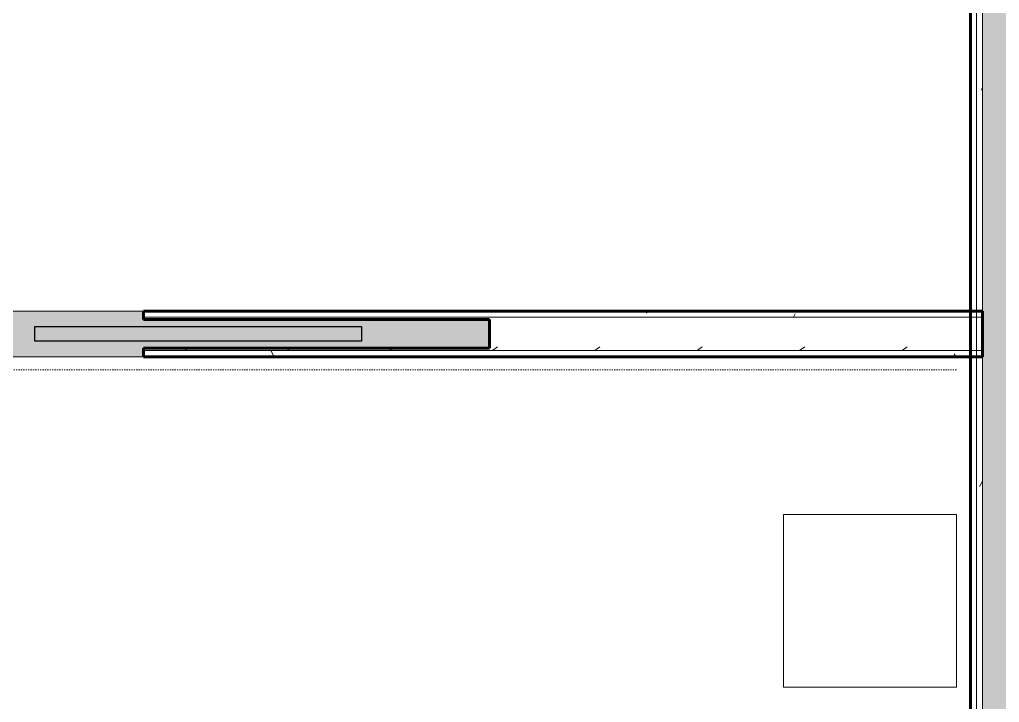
# Model space of a CAD drawing. Header units: inches. Extents: x -4061 to -1937, y 10959 to 12323.
# Drawn here: x -2615.1 to -2513.1, y 11539.3 to 11610.4 of the extents above; entities that cross this region are included whole.
import ezdxf

# ---------------------------------------------------------------- set-up
doc = ezdxf.new("R2010")
doc.units = ezdxf.units.IN
doc.header["$MEASUREMENT"] = 0
doc.linetypes.add('Dash', pattern=[0.25, 0.125, -0.125])
for name, color, linetype, lineweight in [('0-1', 7, 'Continuous', 5), ('0-2', 250, 'Continuous', 9), ('A-DOOR-2', 50, 'Continuous', 30), ('A-WALL', 113, 'Continuous', 18), ('A-WALL-1', 8, 'Continuous', 5), ('A-WALL-2', 10, 'Continuous', 60), ('A-WALL-3', 7, 'Continuous', 18), ('A-WALL-PATT-1', 250, 'Continuous', 9), ('A-WALL-PATT-2', 253, 'Continuous', 9), ('A-WALL-PATT-4', 111, 'Continuous', 9), ('I-FURN-1', 250, 'Continuous', 9), ('I-FURN-HDLN-1', 250, 'Dash', 9), ('I-WALL-2', 2, 'Continuous', 60)]:
    doc.layers.add(name, color=color, linetype=linetype, lineweight=lineweight)
pattern_1 = [(0, (0, 0), (20.48, 5.12), [0.845, -14.515, 0.845, -14.515, -81.92]), (0, (0, 0), (20.48, 5.12), [-30.72, 0.845, -29.875, 0.845, -14.515, -35.84]), (0, (0, 0), (20.48, 5.12), [-76.8, 0.845, -9.395, 0.845, -24.755]), (120, (7.68, 2.56), (-14.67405, 15.1762003), [0.845, -14.515, 0.845, -14.515, -81.92]), (120, (7.68, 2.56), (-14.67405, 15.1762003), [-30.72, 0.845, -29.875, 0.845, -14.515, -35.84]), (120, (7.68, 2.56), (-14.67405, 15.1762003), [-76.8, 0.845, -9.395, 0.845, -24.755]), (240, (10.24, 12.8), (-5.80595, -20.2962003), [0.845, -14.515, 0.845, -14.515, -81.92]), (240, (10.24, 12.8), (-5.80595, -20.2962003), [-30.72, 0.845, -29.875, 0.845, -14.515, -35.84]), (240, (10.24, 12.8), (-5.80595, -20.2962003), [-76.8, 0.845, -9.395, 0.845, -24.755])]

# ---------------------------------------------------------------- blocks, each defined once
blk = doc.blocks.new('Pocket_Door_2385 - 34_ x 80_-1722096-ENLARGED RCP - 3RD FLOOR PLAN - EAST')
at = {"layer": 'A-DOOR-2'}
for p, q in [((-39.67, -0.75), (-39.67, 0.75)), ((-39.67, 0.75), (-5.67, 0.75)), ((-5.67, 0.75), (-5.67, -0.75)), ((-5.67, -0.75), (-39.67, -0.75))]:
    blk.add_line(p, q, dxfattribs=at)
blk = doc.blocks.new('Bed-Standard - Queen 60_ x 79_-1242961-ENLARGED RCP - 3RD FLOOR PLAN - EAST')
at = {"layer": 'I-FURN-HDLN-1'}
blk.add_line((-55.31, 37.7), (-55.31, -77.3), dxfattribs=at)
blk = doc.blocks.new('Table-Night Stand - 18_ x 18_ x 24_-1352623-ENLARGED RCP - 3RD FLOOR PLAN - EAST')
at = {"layer": 'I-FURN-1'}
for p, q in [((18.15, 18), (0.15, 18)), ((0.15, 18), (0.15, 0)), ((18.15, 0), (18.15, 18)), ((0.15, 0), (18.15, 0))]:
    blk.add_line(p, q, dxfattribs=at)
blk = doc.blocks.new('CTR - 1st Phase - Unit Layouts_rvt-1-ENLARGED RCP - 3RD FLOOR PLAN - EAST')
at = {"layer": 'A-WALL-1'}
blk.add_hatch(color=256, dxfattribs=at).paths.add_polyline_path([(-2602.2, 11575.32), (-2602.2, 11576.2), (-2566.2, 11576.2), (-2566.2, 11579.2), (-2602.2, 11579.2), (-2602.2, 11580.07), (-2636.2, 11580.07), (-2636.2, 11575.32), (-2614.46, 11575.32)], flags=0)
at = {"layer": 'A-WALL-PATT-1'}
h = blk.add_hatch(dxfattribs=at)
h.set_pattern_fill('FP_1', color=256, style=0, pattern_type=2)
h.set_pattern_definition(pattern_1)
h.paths.add_polyline_path([(-2644.51, 11579.45), (-2636.2, 11579.45), (-2636.2, 11580.07), (-2644.52, 11580.07), (-2644.52, 11579.45)], flags=0)
h.paths.add_polyline_path([(-2535.6, 11579.45), (-2516.12, 11579.46), (-2516.12, 11580.07), (-2602.2, 11580.07), (-2602.2, 11579.45), (-2553.14, 11579.45)], flags=0)
h = blk.add_hatch(dxfattribs=at)
h.set_pattern_fill('FP_1', color=256, style=0, pattern_type=2)
h.set_pattern_definition(pattern_1)
h.paths.add_polyline_path([(-2644.52, 11575.32), (-2636.2, 11575.32), (-2636.2, 11575.95), (-2644.52, 11575.95)], flags=0)
h.paths.add_polyline_path([(-2535.6, 11575.32), (-2516.12, 11575.33), (-2516.12, 11575.95), (-2602.2, 11575.95), (-2602.2, 11575.32), (-2553.14, 11575.32)], flags=0)
at = {"layer": 'A-WALL-PATT-2'}
h = blk.add_hatch(dxfattribs=at)
h.set_pattern_fill('FP_2', color=256, style=0, pattern_type=2)
h.set_pattern_definition([(216.87, (4.265, 10.662), (31.9871619, 21.32545714), [5.331, -47.981]), (206.565, (10.662, 7.464), (-10.662476, -10.6620098), [11.921, -11.921]), (198.435, (10.662, 2.132), (-21.32449365, -10.6625869), [6.744, -26.974])])
h.paths.add_polyline_path([(-2645.12, 11575.95), (-2636.2, 11575.95), (-2636.2, 11579.45), (-2645.15, 11579.45), (-2645.15, 11575.95)], flags=0)
h.paths.add_polyline_path([(-2535.6, 11575.95), (-2516.12, 11575.96), (-2516.12, 11579.45), (-2602.2, 11579.45), (-2602.2, 11579.2), (-2566.2, 11579.2), (-2566.2, 11576.2), (-2602.2, 11576.2), (-2602.2, 11575.95), (-2553.14, 11575.95)], flags=0)
at = {"layer": 'A-WALL-2'}
for p, q in [((-2602.2, 11579.2), (-2602.2, 11580.07)), ((-2602.2, 11580.07), (-2514.87, 11580.07)), ((-2514.87, 11580.07), (-2514.87, 11575.32)), ((-2566.2, 11579.2), (-2602.2, 11579.2)), ((-2566.2, 11576.2), (-2566.2, 11579.2)), ((-2602.2, 11575.32), (-2602.2, 11576.2)), ((-2602.2, 11576.2), (-2566.2, 11576.2)), ((-2514.87, 11575.32), (-2602.2, 11575.32))]:
    blk.add_line(p, q, dxfattribs=at)
at = {"layer": 'A-WALL-3'}
for p, q in [((-2602.2, 11580.07), (-2636.2, 11580.07)), ((-2602.2, 11579.45), (-2514.87, 11579.45)), ((-2602.2, 11575.95), (-2514.87, 11575.95)), ((-2636.2, 11575.32), (-2602.2, 11575.32))]:
    blk.add_line(p, q, dxfattribs=at)
at = {"layer": '0-2'}
for name, p, rotation in [('Pocket_Door_2385 - 34_ x 80_-1722096-ENLARGED RCP - 3RD FLOOR PLAN - EAST', (-2619.2, 11577.7), 180), ('Bed-Standard - Queen 60_ x 79_-1242961-ENLARGED RCP - 3RD FLOOR PLAN - EAST', (-2555.3, 11518.66), 269.9999999999923), ('Table-Night Stand - 18_ x 18_ x 24_-1352623-ENLARGED RCP - 3RD FLOOR PLAN - EAST', (-2535.6, 11559.05), 269.9999999999923)]:
    blk.add_blockref(name, p, dxfattribs=dict(at, rotation=rotation))

msp = doc.modelspace()

# ---------------------------------------------------------------- hatches: boundary and pattern name
at = {"layer": 'A-WALL-PATT-4'}
h = msp.add_hatch(dxfattribs=at)
h.set_pattern_fill('FP_4', color=256, style=0, pattern_type=2)
h.set_pattern_definition([(161.57, (0.32, 0.32), (-2.560496185, -0.000537386), [0, -18.214, 2.022, 0]), (18.43, (-0.32, 0.32), (-2.560496185, 0.000537386), [0, -18.214, 2.022, 0]), (108.43, (0.32, 0.32), (1.27922091, -6.400876726), [6.07, -14.166]), (71.57, (-0.32, 0.32), (1.27922091, 6.400876726), [6.07, -14.166])])
h.paths.add_polyline_path([(-2514.82, 11255.26), (-2511.37, 11255.26), (-2511.38, 11644.86), (-2514.87, 11644.86), (-2514.87, 11255.26)], flags=0)
h = msp.add_hatch(dxfattribs=at)
h.set_pattern_fill('FP_1', color=256, style=0, pattern_type=2)
h.set_pattern_definition(pattern_1)
h.paths.add_polyline_path([(-2515.5, 11255.64), (-2514.87, 11255.64), (-2514.87, 11449.85), (-2515.5, 11449.85), (-2515.5, 11255.64)], flags=0)
h.paths.add_polyline_path([(-2515.18, 11453.35), (-2514.87, 11453.35), (-2514.87, 11644.24), (-2515.5, 11644.24), (-2515.5, 11453.35)], flags=0)
h = msp.add_hatch(dxfattribs=at)
h.set_pattern_fill('FP_1', color=256, style=0, pattern_type=2)
h.set_pattern_definition(pattern_1)
h.paths.add_polyline_path([(-2515.5, 11255.64), (-2515.5, 11354.99), (-2516.12, 11354.99), (-2516.12, 11255.64)], flags=0)
h.paths.add_polyline_path([(-2515.5, 11378.99), (-2515.5, 11449.85), (-2516.12, 11449.85), (-2516.12, 11378.99)], flags=0)
h.paths.add_polyline_path([(-2515.5, 11453.35), (-2515.5, 11643.61), (-2516.12, 11643.61), (-2516.12, 11453.35)], flags=0)

# ---------------------------------------------------------------- linework, layer by layer
at = {"layer": 'A-WALL'}
for p, q in [((-2514.87, 11644.86), (-2514.87, 11255.26)), ((-2515.5, 11644.24), (-2515.5, 11378.99))]:
    msp.add_line(p, q, dxfattribs=at)
at = {"layer": 'I-WALL-2'}
msp.add_line((-2516.12, 11449.22), (-2516.12, 11643.61), dxfattribs=at)

# ---------------------------------------------------------------- block references
at = {"layer": '0-1'}
msp.add_blockref('CTR - 1st Phase - Unit Layouts_rvt-1-ENLARGED RCP - 3RD FLOOR PLAN - EAST', (0, 0), dxfattribs=at)

doc.saveas('drawing.dxf')
